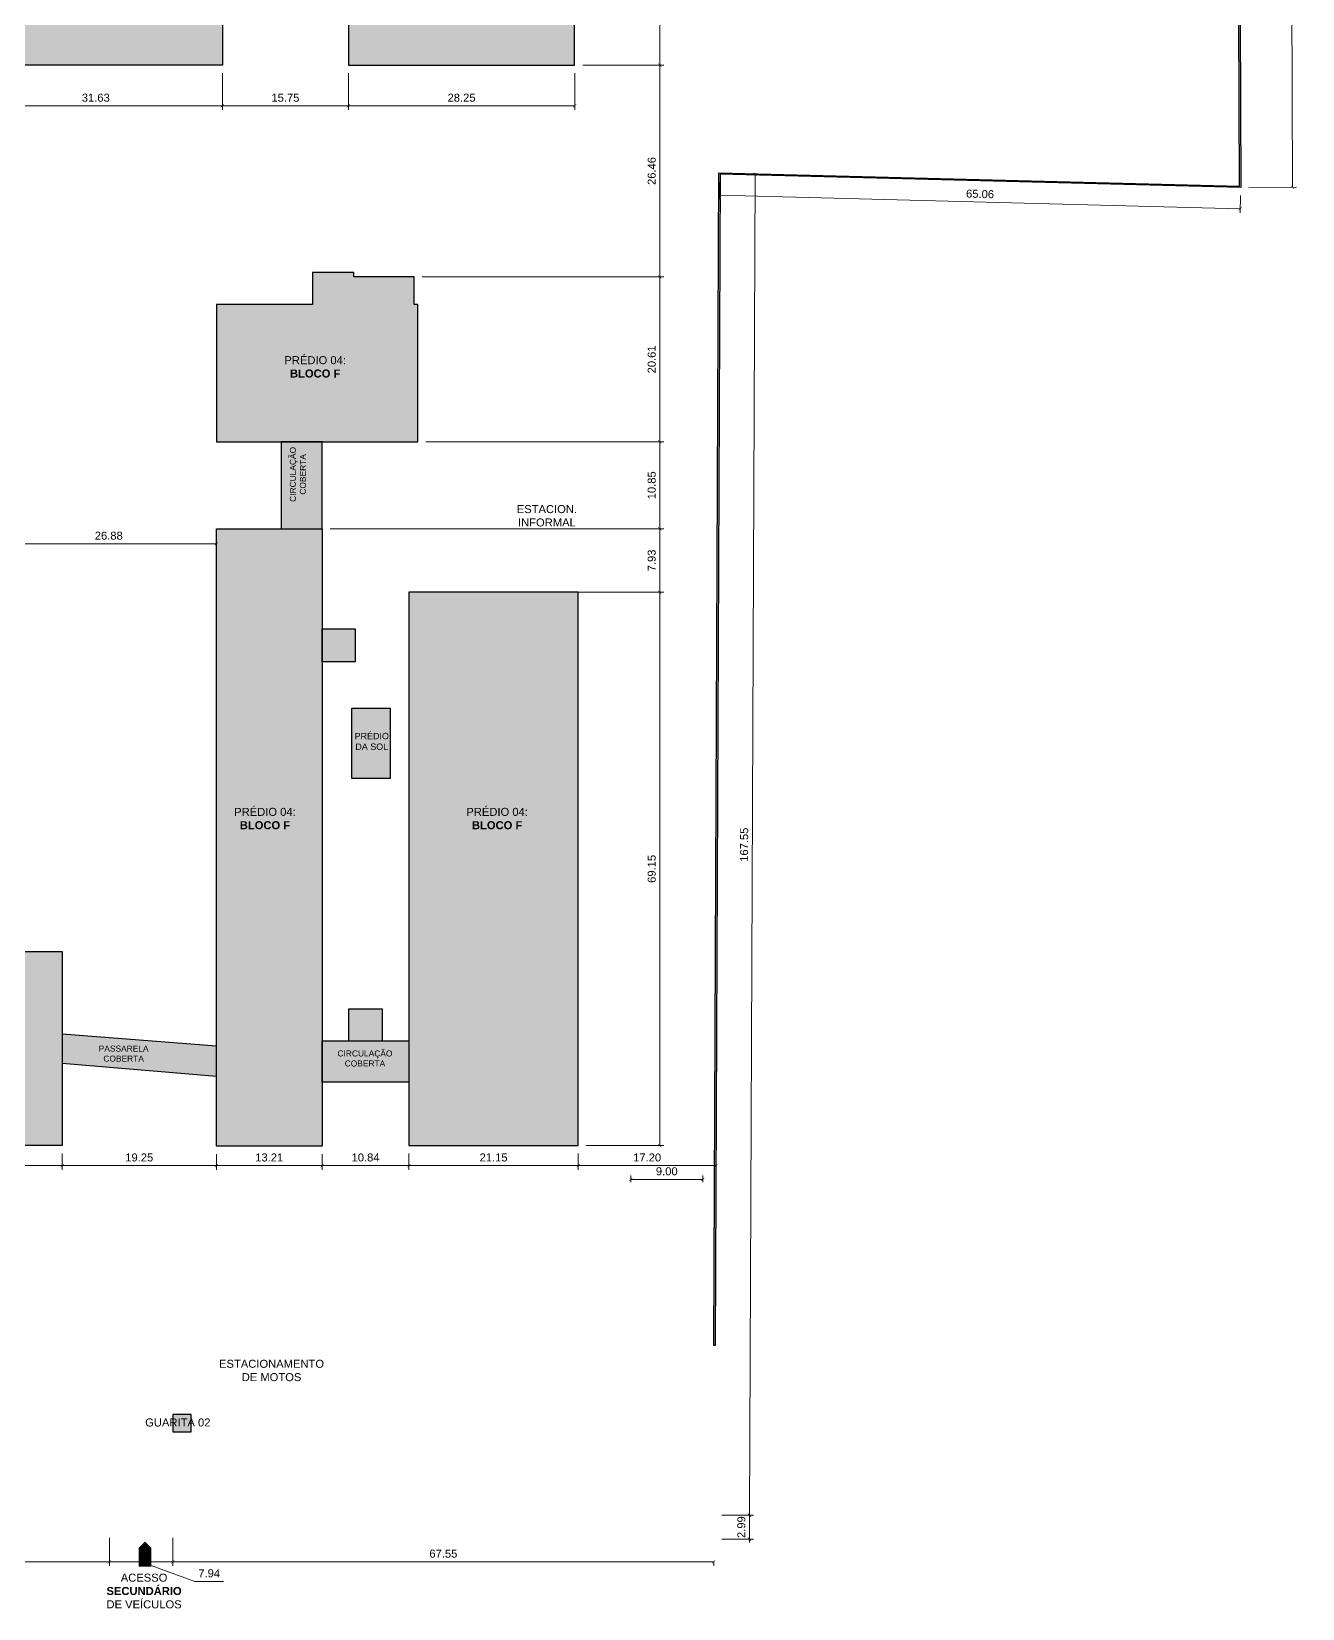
# Model space of a CAD drawing. Header units: millimetres. Extents: x 2511455 to 2519478, y 9208626 to 9211874.
# Drawn here: x 2511646 to 2511804.7, y 9208630.7 to 9208827.7 of the extents above; entities that cross this region are included whole.
import ezdxf

# ---------------------------------------------------------------- set-up
doc = ezdxf.new("R2010")
doc.units = ezdxf.units.MM
doc.header["$PDMODE"] = 3
doc.header["$PDSIZE"] = 0.2
doc.layers.add('2prancha', color=4, linetype='Continuous', lineweight=18)
for name, color, linetype in [('COTA 1 100', 2, 'Continuous'), ('HACHURA', 93, 'Continuous'), ('PENA 01', 1, 'Continuous'), ('PENA 02', 2, 'Continuous'), ('PENA 03', 3, 'Continuous'), ('PENA 06', 6, 'Continuous'), ('TO-LIMITE TOP', 5, 'Continuous')]:
    doc.layers.add(name, color=color, linetype=linetype)
doc.styles.add('Luana', font='arial.ttf')
doc.dimstyles.new('arial 500', dxfattribs={"dimscale": 5, "dimtxt": 0.2, "dimasz": 0.08, "dimexe": 0.1, "dimexo": 0.2, "dimgap": 0.1, "dimtad": 1, "dimzin": 4, "dimdsep": 46, "dimtxsty": 'Luana', "dimblk": 'ARCHTICK', "dimcen": 0, "dimclrd": 7, "dimclre": 7, "dimclrt": 256, "dimadec": 0, "dimazin": 0, "dimtfac": 1, "dimtix": 1, "dimtmove": 0, "dimatfit": 3, "dimldrblk": 'CLOSEDBLANK', "dimfxl": 0, "dimlwd": 5, "dimlwe": 5, "dimarcsym": 0})

# ---------------------------------------------------------------- blocks, each defined once
blk = doc.blocks.new('Arrow3')
blk.add_lwpolyline([(-31.4226, 0, 15.87, 15.87, 0), (-15.5526, 0, 31.74, 0, 0), (0.3174, 0, 0, 0, 0)], format="xyseb")
blk = doc.blocks.new('_ArchTick')
at = {"color": 0, "linetype": 'ByBlock', "const_width": 0.15}
blk.add_lwpolyline([(-0.5, -0.5), (0.5, 0.5)], dxfattribs=at)
blk = doc.blocks.new('*D268')
at = {"layer": 'COTA 1 100', "color": 7, "lineweight": 5}
for p, q in [((2511714.25, 9208687.53), (2511714.25, 9208685.53)), ((2511731.44, 9208687.53), (2511731.44, 9208685.53)), ((2511714.25, 9208686.03), (2511731.44, 9208686.03))]:
    blk.add_line(p, q, dxfattribs=at)
at = {"layer": 'Defpoints', "color": 0}
for p in [(2511714.25, 9208688.53), (2511731.44, 9208688.53), (2511731.44, 9208686.03)]:
    blk.add_point(p, dxfattribs=at)
at = {"layer": 'COTA 1 100', "color": 7, "lineweight": 5, "xscale": 0.4, "yscale": 0.4, "zscale": 0.4, "rotation": 180}
blk.add_blockref('_ArchTick', (2511714.25, 9208686.03), dxfattribs=at)
at = {"layer": 'COTA 1 100', "color": 7, "lineweight": 5, "xscale": 0.4, "yscale": 0.4, "zscale": 0.4}
blk.add_blockref('_ArchTick', (2511731.44, 9208686.03), dxfattribs=at)
at = {"layer": 'COTA 1 100', "insert": (2511722.85, 9208687.05), "char_height": 1, "attachment_point": 5, "style": 'Luana'}
blk.add_mtext('17.20', dxfattribs=at)
blk = doc.blocks.new('_ClosedBlank')
at = {"layer": '2prancha', "color": 0, "lineweight": -2}
for p, q in [((-1, 0.17), (0, 0)), ((-1, 0.17), (-1, -0.17)), ((0, 0), (-1, -0.17))]:
    blk.add_line(p, q, dxfattribs=at)
blk = doc.blocks.new('*D269')
at = {"layer": 'COTA 1 100', "color": 7, "lineweight": 5}
for p, q in [((2511720.8, 9208683.97), (2511720.8, 9208684.81)), ((2511729.8, 9208683.97), (2511729.8, 9208684.81)), ((2511729.8, 9208684.31), (2511720.8, 9208684.31))]:
    blk.add_line(p, q, dxfattribs=at)
at = {"layer": 'Defpoints', "color": 0}
for p in [(2511720.8, 9208684.31), (2511720.8, 9208682.97), (2511729.8, 9208682.97)]:
    blk.add_point(p, dxfattribs=at)
at = {"layer": 'COTA 1 100', "color": 7, "lineweight": 5, "xscale": 0.4, "yscale": 0.4, "zscale": 0.4, "rotation": 180}
blk.add_blockref('_ArchTick', (2511720.8, 9208684.31), dxfattribs=at)
at = {"layer": 'COTA 1 100', "color": 7, "lineweight": 5, "xscale": 0.4, "yscale": 0.4, "zscale": 0.4}
blk.add_blockref('_ArchTick', (2511729.8, 9208684.31), dxfattribs=at)
at = {"layer": 'COTA 1 100', "insert": (2511725.3, 9208685.32), "char_height": 1, "attachment_point": 5, "style": 'Luana'}
blk.add_mtext('9.00', dxfattribs=at)
blk = doc.blocks.new('*D270')
at = {"layer": 'COTA 1 100', "color": 7, "lineweight": 5}
for p, q in [((2511693.1, 9208687.53), (2511693.1, 9208685.53)), ((2511714.25, 9208687.53), (2511714.25, 9208685.53)), ((2511714.25, 9208686.03), (2511693.1, 9208686.03))]:
    blk.add_line(p, q, dxfattribs=at)
at = {"layer": 'Defpoints', "color": 0}
for p in [(2511693.1, 9208688.53), (2511714.25, 9208688.53), (2511693.1, 9208686.03)]:
    blk.add_point(p, dxfattribs=at)
at = {"layer": 'COTA 1 100', "color": 7, "lineweight": 5, "xscale": 0.4, "yscale": 0.4, "zscale": 0.4, "rotation": 180}
blk.add_blockref('_ArchTick', (2511693.1, 9208686.03), dxfattribs=at)
at = {"layer": 'COTA 1 100', "color": 7, "lineweight": 5, "xscale": 0.4, "yscale": 0.4, "zscale": 0.4}
blk.add_blockref('_ArchTick', (2511714.25, 9208686.03), dxfattribs=at)
at = {"layer": 'COTA 1 100', "insert": (2511703.67, 9208687.05), "char_height": 1, "attachment_point": 5, "style": 'Luana'}
blk.add_mtext('21.15', dxfattribs=at)
blk = doc.blocks.new('*D271')
at = {"layer": 'COTA 1 100', "color": 7, "lineweight": 5}
for p, q in [((2511682.25, 9208687.46), (2511682.25, 9208685.53)), ((2511693.1, 9208687.53), (2511693.1, 9208685.53)), ((2511693.1, 9208686.03), (2511682.25, 9208686.03))]:
    blk.add_line(p, q, dxfattribs=at)
at = {"layer": 'Defpoints', "color": 0}
for p in [(2511682.25, 9208688.46), (2511693.1, 9208688.53), (2511682.25, 9208686.03)]:
    blk.add_point(p, dxfattribs=at)
at = {"layer": 'COTA 1 100', "color": 7, "lineweight": 5, "xscale": 0.4, "yscale": 0.4, "zscale": 0.4, "rotation": 180}
blk.add_blockref('_ArchTick', (2511682.25, 9208686.03), dxfattribs=at)
at = {"layer": 'COTA 1 100', "color": 7, "lineweight": 5, "xscale": 0.4, "yscale": 0.4, "zscale": 0.4}
blk.add_blockref('_ArchTick', (2511693.1, 9208686.03), dxfattribs=at)
at = {"layer": 'COTA 1 100', "insert": (2511687.68, 9208687.05), "char_height": 1, "attachment_point": 5, "style": 'Luana'}
blk.add_mtext('10.84', dxfattribs=at)
blk = doc.blocks.new('*D272')
at = {"layer": 'COTA 1 100', "color": 7, "lineweight": 5}
for p, q in [((2511669.05, 9208687.46), (2511669.05, 9208685.53)), ((2511682.25, 9208687.46), (2511682.25, 9208685.53)), ((2511682.25, 9208686.03), (2511669.05, 9208686.03))]:
    blk.add_line(p, q, dxfattribs=at)
at = {"layer": 'Defpoints', "color": 0}
for p in [(2511669.05, 9208688.46), (2511682.25, 9208688.46), (2511669.05, 9208686.03)]:
    blk.add_point(p, dxfattribs=at)
at = {"layer": 'COTA 1 100', "color": 7, "lineweight": 5, "xscale": 0.4, "yscale": 0.4, "zscale": 0.4, "rotation": 180}
blk.add_blockref('_ArchTick', (2511669.05, 9208686.03), dxfattribs=at)
at = {"layer": 'COTA 1 100', "color": 7, "lineweight": 5, "xscale": 0.4, "yscale": 0.4, "zscale": 0.4}
blk.add_blockref('_ArchTick', (2511682.25, 9208686.03), dxfattribs=at)
at = {"layer": 'COTA 1 100', "insert": (2511675.65, 9208687.05), "char_height": 1, "attachment_point": 5, "style": 'Luana'}
blk.add_mtext('13.21', dxfattribs=at)
blk = doc.blocks.new('*D273')
at = {"layer": 'COTA 1 100', "color": 7, "lineweight": 5}
for p, q in [((2511649.8, 9208687.53), (2511649.8, 9208685.53)), ((2511669.05, 9208687.46), (2511669.05, 9208685.53)), ((2511669.05, 9208686.03), (2511649.8, 9208686.03))]:
    blk.add_line(p, q, dxfattribs=at)
at = {"layer": 'Defpoints', "color": 0}
for p in [(2511649.8, 9208688.53), (2511669.05, 9208688.46), (2511649.8, 9208686.03)]:
    blk.add_point(p, dxfattribs=at)
at = {"layer": 'COTA 1 100', "color": 7, "lineweight": 5, "xscale": 0.4, "yscale": 0.4, "zscale": 0.4, "rotation": 180}
blk.add_blockref('_ArchTick', (2511649.8, 9208686.03), dxfattribs=at)
at = {"layer": 'COTA 1 100', "color": 7, "lineweight": 5, "xscale": 0.4, "yscale": 0.4, "zscale": 0.4}
blk.add_blockref('_ArchTick', (2511669.05, 9208686.03), dxfattribs=at)
at = {"layer": 'COTA 1 100', "insert": (2511659.42, 9208687.05), "char_height": 1, "attachment_point": 5, "style": 'Luana'}
blk.add_mtext('19.25', dxfattribs=at)
blk = doc.blocks.new('*D274')
at = {"layer": 'COTA 1 100', "color": 7, "lineweight": 5}
for p, q in [((2511517.57, 9208687.53), (2511517.57, 9208685.53)), ((2511649.8, 9208687.53), (2511649.8, 9208685.53)), ((2511649.8, 9208686.03), (2511517.57, 9208686.03))]:
    blk.add_line(p, q, dxfattribs=at)
at = {"layer": 'Defpoints', "color": 0}
for p in [(2511517.57, 9208688.53), (2511649.8, 9208688.53), (2511517.57, 9208686.03)]:
    blk.add_point(p, dxfattribs=at)
at = {"layer": 'COTA 1 100', "color": 7, "lineweight": 5, "xscale": 0.4, "yscale": 0.4, "zscale": 0.4, "rotation": 180}
blk.add_blockref('_ArchTick', (2511517.57, 9208686.03), dxfattribs=at)
at = {"layer": 'COTA 1 100', "color": 7, "lineweight": 5, "xscale": 0.4, "yscale": 0.4, "zscale": 0.4}
blk.add_blockref('_ArchTick', (2511649.8, 9208686.03), dxfattribs=at)
at = {"layer": 'COTA 1 100', "insert": (2511583.68, 9208687.05), "char_height": 1, "attachment_point": 5, "style": 'Luana'}
blk.add_mtext('132.23', dxfattribs=at)
blk = doc.blocks.new('*D286')
at = {"layer": 'COTA 1 100', "color": 7, "lineweight": 5}
for p, q in [((2511685.55, 9208822.53), (2511685.55, 9208817.94)), ((2511713.8, 9208822.53), (2511713.8, 9208817.94)), ((2511713.8, 9208818.44), (2511685.55, 9208818.44))]:
    blk.add_line(p, q, dxfattribs=at)
at = {"layer": 'Defpoints', "color": 0}
for p in [(2511685.55, 9208823.53), (2511713.8, 9208823.53), (2511685.55, 9208818.44)]:
    blk.add_point(p, dxfattribs=at)
at = {"layer": 'COTA 1 100', "color": 7, "lineweight": 5, "xscale": 0.4, "yscale": 0.4, "zscale": 0.4, "rotation": 180}
blk.add_blockref('_ArchTick', (2511685.55, 9208818.44), dxfattribs=at)
at = {"layer": 'COTA 1 100', "color": 7, "lineweight": 5, "xscale": 0.4, "yscale": 0.4, "zscale": 0.4}
blk.add_blockref('_ArchTick', (2511713.8, 9208818.44), dxfattribs=at)
at = {"layer": 'COTA 1 100', "insert": (2511699.67, 9208819.45), "char_height": 1, "attachment_point": 5, "style": 'Luana'}
blk.add_mtext('28.25', dxfattribs=at)
blk = doc.blocks.new('*D287')
at = {"layer": 'COTA 1 100', "color": 7, "lineweight": 5}
for p, q in [((2511669.8, 9208822.53), (2511669.8, 9208817.94)), ((2511685.55, 9208822.53), (2511685.55, 9208817.94)), ((2511685.55, 9208818.44), (2511669.8, 9208818.44))]:
    blk.add_line(p, q, dxfattribs=at)
at = {"layer": 'Defpoints', "color": 0}
for p in [(2511669.8, 9208823.53), (2511685.55, 9208823.53), (2511669.8, 9208818.44)]:
    blk.add_point(p, dxfattribs=at)
at = {"layer": 'COTA 1 100', "color": 7, "lineweight": 5, "xscale": 0.4, "yscale": 0.4, "zscale": 0.4, "rotation": 180}
blk.add_blockref('_ArchTick', (2511669.8, 9208818.44), dxfattribs=at)
at = {"layer": 'COTA 1 100', "color": 7, "lineweight": 5, "xscale": 0.4, "yscale": 0.4, "zscale": 0.4}
blk.add_blockref('_ArchTick', (2511685.55, 9208818.44), dxfattribs=at)
at = {"layer": 'COTA 1 100', "insert": (2511677.67, 9208819.45), "char_height": 1, "attachment_point": 5, "style": 'Luana'}
blk.add_mtext('15.75', dxfattribs=at)
blk = doc.blocks.new('*D288')
at = {"layer": 'COTA 1 100', "color": 7, "lineweight": 5}
for p, q in [((2511638.17, 9208822.53), (2511638.17, 9208817.94)), ((2511669.8, 9208822.53), (2511669.8, 9208817.94)), ((2511669.8, 9208818.44), (2511638.17, 9208818.44))]:
    blk.add_line(p, q, dxfattribs=at)
at = {"layer": 'Defpoints', "color": 0}
for p in [(2511638.17, 9208823.53), (2511669.8, 9208823.53), (2511638.17, 9208818.44)]:
    blk.add_point(p, dxfattribs=at)
at = {"layer": 'COTA 1 100', "color": 7, "lineweight": 5, "xscale": 0.4, "yscale": 0.4, "zscale": 0.4, "rotation": 180}
blk.add_blockref('_ArchTick', (2511638.17, 9208818.44), dxfattribs=at)
at = {"layer": 'COTA 1 100', "color": 7, "lineweight": 5, "xscale": 0.4, "yscale": 0.4, "zscale": 0.4}
blk.add_blockref('_ArchTick', (2511669.8, 9208818.44), dxfattribs=at)
at = {"layer": 'COTA 1 100', "insert": (2511653.99, 9208819.45), "char_height": 1, "attachment_point": 5, "style": 'Luana'}
blk.add_mtext('31.63', dxfattribs=at)
blk = doc.blocks.new('*D293')
at = {"layer": 'COTA 1 100', "color": 7, "lineweight": 5}
for p, q in [((2511714.8, 9208847.78), (2511724.93, 9208847.78)), ((2511724.43, 9208847.78), (2511724.43, 9208823.53)), ((2511714.8, 9208823.53), (2511724.93, 9208823.53))]:
    blk.add_line(p, q, dxfattribs=at)
at = {"layer": 'Defpoints', "color": 0}
for p in [(2511713.8, 9208847.78), (2511713.8, 9208823.53), (2511724.43, 9208823.53)]:
    blk.add_point(p, dxfattribs=at)
at = {"layer": 'COTA 1 100', "color": 7, "lineweight": 5, "xscale": 0.4, "yscale": 0.4, "zscale": 0.4}
for p, rotation in [((2511724.43, 9208847.78), 90), ((2511724.43, 9208823.53), 270)]:
    blk.add_blockref('_ArchTick', p, dxfattribs=dict(at, rotation=rotation))
at = {"layer": 'COTA 1 100', "insert": (2511723.42, 9208835.65), "char_height": 1, "attachment_point": 5, "rotation": 90, "style": 'Luana'}
blk.add_mtext('24.25', dxfattribs=at)
blk = doc.blocks.new('*D294')
at = {"layer": 'COTA 1 100', "color": 7, "lineweight": 5}
for p, q in [((2511714.8, 9208823.53), (2511724.93, 9208823.53)), ((2511724.43, 9208823.53), (2511724.43, 9208797.07)), ((2511694.76, 9208797.07), (2511724.93, 9208797.07))]:
    blk.add_line(p, q, dxfattribs=at)
at = {"layer": 'Defpoints', "color": 0}
for p in [(2511713.8, 9208823.53), (2511693.76, 9208797.07), (2511724.43, 9208797.07)]:
    blk.add_point(p, dxfattribs=at)
at = {"layer": 'COTA 1 100', "color": 7, "lineweight": 5, "xscale": 0.4, "yscale": 0.4, "zscale": 0.4}
for p, rotation in [((2511724.43, 9208823.53), 90), ((2511724.43, 9208797.07), 270)]:
    blk.add_blockref('_ArchTick', p, dxfattribs=dict(at, rotation=rotation))
at = {"layer": 'COTA 1 100', "insert": (2511723.42, 9208810.3), "char_height": 1, "attachment_point": 5, "rotation": 90, "style": 'Luana'}
blk.add_mtext('26.46', dxfattribs=at)
blk = doc.blocks.new('*D295')
at = {"layer": 'COTA 1 100', "color": 7, "lineweight": 5}
for p, q in [((2511694.76, 9208797.07), (2511724.93, 9208797.07)), ((2511724.43, 9208797.07), (2511724.43, 9208776.46)), ((2511695.21, 9208776.46), (2511724.93, 9208776.46))]:
    blk.add_line(p, q, dxfattribs=at)
at = {"layer": 'Defpoints', "color": 0}
for p in [(2511693.76, 9208797.07), (2511694.21, 9208776.46), (2511724.43, 9208776.46)]:
    blk.add_point(p, dxfattribs=at)
at = {"layer": 'COTA 1 100', "color": 7, "lineweight": 5, "xscale": 0.4, "yscale": 0.4, "zscale": 0.4}
for p, rotation in [((2511724.43, 9208797.07), 90), ((2511724.43, 9208776.46), 270)]:
    blk.add_blockref('_ArchTick', p, dxfattribs=dict(at, rotation=rotation))
at = {"layer": 'COTA 1 100', "insert": (2511723.42, 9208786.76), "char_height": 1, "attachment_point": 5, "rotation": 90, "style": 'Luana'}
blk.add_mtext('20.61', dxfattribs=at)
blk = doc.blocks.new('*D296')
at = {"layer": 'COTA 1 100', "color": 7, "lineweight": 5}
for p, q in [((2511695.21, 9208776.46), (2511724.93, 9208776.46)), ((2511724.43, 9208776.46), (2511724.43, 9208765.61)), ((2511683.25, 9208765.61), (2511724.93, 9208765.61))]:
    blk.add_line(p, q, dxfattribs=at)
at = {"layer": 'Defpoints', "color": 0}
for p in [(2511694.21, 9208776.46), (2511682.25, 9208765.61), (2511724.43, 9208765.61)]:
    blk.add_point(p, dxfattribs=at)
at = {"layer": 'COTA 1 100', "color": 7, "lineweight": 5, "xscale": 0.4, "yscale": 0.4, "zscale": 0.4}
for p, rotation in [((2511724.43, 9208776.46), 90), ((2511724.43, 9208765.61), 270)]:
    blk.add_blockref('_ArchTick', p, dxfattribs=dict(at, rotation=rotation))
at = {"layer": 'COTA 1 100', "insert": (2511723.42, 9208771.03), "char_height": 1, "attachment_point": 5, "rotation": 90, "style": 'Luana'}
blk.add_mtext('10.85', dxfattribs=at)
blk = doc.blocks.new('*D297')
at = {"layer": 'COTA 1 100', "color": 7, "lineweight": 5}
for p, q in [((2511683.25, 9208765.61), (2511724.93, 9208765.61)), ((2511724.43, 9208765.61), (2511724.43, 9208757.68)), ((2511694.1, 9208757.68), (2511724.93, 9208757.68))]:
    blk.add_line(p, q, dxfattribs=at)
at = {"layer": 'Defpoints', "color": 0}
for p in [(2511682.25, 9208765.61), (2511693.1, 9208757.68), (2511724.43, 9208757.68)]:
    blk.add_point(p, dxfattribs=at)
at = {"layer": 'COTA 1 100', "color": 7, "lineweight": 5, "xscale": 0.4, "yscale": 0.4, "zscale": 0.4}
for p, rotation in [((2511724.43, 9208765.61), 90), ((2511724.43, 9208757.68), 270)]:
    blk.add_blockref('_ArchTick', p, dxfattribs=dict(at, rotation=rotation))
at = {"layer": 'COTA 1 100', "insert": (2511723.42, 9208761.64), "char_height": 1, "attachment_point": 5, "rotation": 90, "style": 'Luana'}
blk.add_mtext('7.93', dxfattribs=at)
blk = doc.blocks.new('*D298')
at = {"layer": 'COTA 1 100', "color": 7, "lineweight": 5}
for p, q in [((2511694.1, 9208757.68), (2511724.93, 9208757.68)), ((2511724.43, 9208757.68), (2511724.43, 9208688.53)), ((2511715.25, 9208688.53), (2511724.93, 9208688.53))]:
    blk.add_line(p, q, dxfattribs=at)
at = {"layer": 'Defpoints', "color": 0}
for p in [(2511693.1, 9208757.68), (2511714.25, 9208688.53), (2511724.43, 9208688.53)]:
    blk.add_point(p, dxfattribs=at)
at = {"layer": 'COTA 1 100', "color": 7, "lineweight": 5, "xscale": 0.4, "yscale": 0.4, "zscale": 0.4}
for p, rotation in [((2511724.43, 9208757.68), 90), ((2511724.43, 9208688.53), 270)]:
    blk.add_blockref('_ArchTick', p, dxfattribs=dict(at, rotation=rotation))
at = {"layer": 'COTA 1 100', "insert": (2511723.42, 9208723.11), "char_height": 1, "attachment_point": 5, "rotation": 90, "style": 'Luana'}
blk.add_mtext('69.15', dxfattribs=at)
blk = doc.blocks.new('*D332')
at = {"layer": 'COTA 1 100', "color": 7, "lineweight": 5}
for p, q in [((2511731.93, 9208808.92), (2511731.88, 9208806.76)), ((2511796.93, 9208805.58), (2511731.89, 9208807.26)), ((2511796.97, 9208807.24), (2511796.91, 9208805.08))]:
    blk.add_line(p, q, dxfattribs=at)
at = {"layer": 'Defpoints', "color": 0}
for p in [(2511731.96, 9208809.91), (2511731.89, 9208807.26), (2511797, 9208808.24)]:
    blk.add_point(p, dxfattribs=at)
at = {"layer": 'COTA 1 100', "color": 7, "lineweight": 5, "xscale": 0.4, "yscale": 0.4, "zscale": 0.4}
for p, rotation in [((2511731.89, 9208807.26), 178.5225688612364), ((2511796.93, 9208805.58), 358.5225688612364)]:
    blk.add_blockref('_ArchTick', p, dxfattribs=dict(at, rotation=rotation))
at = {"layer": 'COTA 1 100', "insert": (2511764.43, 9208807.43), "char_height": 1, "attachment_point": 5, "rotation": 358.5226, "style": 'Luana'}
blk.add_mtext('65.06', dxfattribs=at)
blk = doc.blocks.new('*D333')
at = {"layer": 'COTA 1 100', "color": 7, "lineweight": 5}
for p, q in [((2511797.11, 9209028.09), (2511803.08, 9209028.11)), ((2511803.46, 9208808.26), (2511802.58, 9209028.11)), ((2511798, 9208808.24), (2511803.96, 9208808.27))]:
    blk.add_line(p, q, dxfattribs=at)
at = {"layer": 'Defpoints', "color": 0}
for p in [(2511796.11, 9209028.09), (2511802.58, 9209028.11), (2511797, 9208808.24)]:
    blk.add_point(p, dxfattribs=at)
at = {"layer": 'COTA 1 100', "color": 7, "lineweight": 5, "xscale": 0.4, "yscale": 0.4, "zscale": 0.4}
for p, rotation in [((2511802.58, 9209028.11), 90.23006178542639), ((2511803.46, 9208808.26), 270.2300617854264)]:
    blk.add_blockref('_ArchTick', p, dxfattribs=dict(at, rotation=rotation))
at = {"layer": 'COTA 1 100', "insert": (2511804.03, 9208918.18), "char_height": 1, "attachment_point": 5, "rotation": 270.2301, "style": 'Luana'}
blk.add_mtext('219.85', dxfattribs=at)
blk = doc.blocks.new('*D334')
at = {"layer": 'COTA 1 100', "color": 7, "lineweight": 5}
for p, q in [((2511732.96, 9208809.91), (2511736.83, 9208809.89)), ((2511735.63, 9208642.35), (2511736.33, 9208809.9)), ((2511732.26, 9208642.36), (2511736.13, 9208642.35))]:
    blk.add_line(p, q, dxfattribs=at)
at = {"layer": 'Defpoints', "color": 0}
for p in [(2511731.96, 9208809.91), (2511736.33, 9208809.9), (2511731.26, 9208642.37)]:
    blk.add_point(p, dxfattribs=at)
at = {"layer": 'COTA 1 100', "color": 7, "lineweight": 5, "xscale": 0.4, "yscale": 0.4, "zscale": 0.4}
for p, rotation in [((2511736.33, 9208809.9), 89.76001750191828), ((2511735.63, 9208642.35), 269.7600175019182)]:
    blk.add_blockref('_ArchTick', p, dxfattribs=dict(at, rotation=rotation))
at = {"layer": 'COTA 1 100', "insert": (2511734.97, 9208726.13), "char_height": 1, "attachment_point": 5, "rotation": 89.76, "style": 'Luana'}
blk.add_mtext('167.55', dxfattribs=at)
blk = doc.blocks.new('*D335')
at = {"layer": 'COTA 1 100', "color": 7, "lineweight": 5}
for p, q in [((2511732.17, 9208642.37), (2511736.13, 9208642.37)), ((2511735.63, 9208642.37), (2511735.63, 9208642.77)), ((2511735.63, 9208642.37), (2511735.63, 9208639.37)), ((2511732.17, 9208639.37), (2511736.13, 9208639.37)), ((2511735.63, 9208639.37), (2511735.63, 9208638.97))]:
    blk.add_line(p, q, dxfattribs=at)
at = {"layer": 'Defpoints', "color": 0}
for p in [(2511731.17, 9208642.37), (2511731.17, 9208639.37), (2511735.63, 9208639.37)]:
    blk.add_point(p, dxfattribs=at)
at = {"layer": 'COTA 1 100', "color": 7, "lineweight": 5, "xscale": 0.4, "yscale": 0.4, "zscale": 0.4}
for p, rotation in [((2511735.63, 9208642.37), 270), ((2511735.63, 9208639.37), 90)]:
    blk.add_blockref('_ArchTick', p, dxfattribs=dict(at, rotation=rotation))
at = {"layer": 'COTA 1 100', "insert": (2511734.62, 9208640.87), "char_height": 1, "attachment_point": 5, "rotation": 90, "style": 'Luana'}
blk.add_mtext('2.99', dxfattribs=at)
blk = doc.blocks.new('*D336')
at = {"layer": 'COTA 1 100', "color": 7, "lineweight": 5}
for p, q in [((2511663.62, 9208639.54), (2511663.62, 9208636.04)), ((2511731.17, 9208636.54), (2511663.62, 9208636.54)), ((2511731.17, 9208636.53), (2511731.17, 9208636.04))]:
    blk.add_line(p, q, dxfattribs=at)
at = {"layer": 'Defpoints', "color": 0}
for p in [(2511663.62, 9208640.54), (2511731.17, 9208637.53), (2511663.62, 9208636.54)]:
    blk.add_point(p, dxfattribs=at)
at = {"layer": 'COTA 1 100', "color": 7, "lineweight": 5, "xscale": 0.4, "yscale": 0.4, "zscale": 0.4, "rotation": 180}
blk.add_blockref('_ArchTick', (2511663.62, 9208636.54), dxfattribs=at)
at = {"layer": 'COTA 1 100', "color": 7, "lineweight": 5, "xscale": 0.4, "yscale": 0.4, "zscale": 0.4}
blk.add_blockref('_ArchTick', (2511731.17, 9208636.54), dxfattribs=at)
at = {"layer": 'COTA 1 100', "insert": (2511697.4, 9208637.55), "char_height": 1, "attachment_point": 5, "style": 'Luana'}
blk.add_mtext('67.55', dxfattribs=at)
blk = doc.blocks.new('*D337')
at = {"layer": 'COTA 1 100', "color": 7, "lineweight": 5}
for p, q in [((2511655.69, 9208639.54), (2511655.69, 9208636.04)), ((2511663.62, 9208639.54), (2511663.62, 9208636.04)), ((2511663.62, 9208636.54), (2511655.69, 9208636.54)), ((2511659.66, 9208636.54), (2511666.35, 9208634.08)), ((2511666.35, 9208634.08), (2511669.94, 9208634.08))]:
    blk.add_line(p, q, dxfattribs=at)
at = {"layer": 'Defpoints', "color": 0}
for p in [(2511655.69, 9208640.54), (2511663.62, 9208640.54), (2511655.69, 9208636.54)]:
    blk.add_point(p, dxfattribs=at)
at = {"layer": 'COTA 1 100', "color": 7, "lineweight": 5, "xscale": 0.4, "yscale": 0.4, "zscale": 0.4, "rotation": 180}
blk.add_blockref('_ArchTick', (2511655.69, 9208636.54), dxfattribs=at)
at = {"layer": 'COTA 1 100', "color": 7, "lineweight": 5, "xscale": 0.4, "yscale": 0.4, "zscale": 0.4}
blk.add_blockref('_ArchTick', (2511663.62, 9208636.54), dxfattribs=at)
at = {"layer": 'COTA 1 100', "insert": (2511668.15, 9208635.09), "char_height": 1, "attachment_point": 5, "style": 'Luana'}
blk.add_mtext('7.94', dxfattribs=at)
blk = doc.blocks.new('*D338')
at = {"layer": 'COTA 1 100', "color": 7, "lineweight": 5}
for p, q in [((2511541.61, 9208641.43), (2511541.61, 9208636.04)), ((2511655.69, 9208639.54), (2511655.69, 9208636.04)), ((2511655.69, 9208636.54), (2511541.61, 9208636.54))]:
    blk.add_line(p, q, dxfattribs=at)
at = {"layer": 'Defpoints', "color": 0}
for p in [(2511541.61, 9208642.43), (2511655.69, 9208640.54), (2511541.61, 9208636.54)]:
    blk.add_point(p, dxfattribs=at)
at = {"layer": 'COTA 1 100', "color": 7, "lineweight": 5, "xscale": 0.4, "yscale": 0.4, "zscale": 0.4, "rotation": 180}
blk.add_blockref('_ArchTick', (2511541.61, 9208636.54), dxfattribs=at)
at = {"layer": 'COTA 1 100', "color": 7, "lineweight": 5, "xscale": 0.4, "yscale": 0.4, "zscale": 0.4}
blk.add_blockref('_ArchTick', (2511655.69, 9208636.54), dxfattribs=at)
at = {"layer": 'COTA 1 100', "insert": (2511598.65, 9208637.55), "char_height": 1, "attachment_point": 5, "style": 'Luana'}
blk.add_mtext('114.08', dxfattribs=at)
blk = doc.blocks.new('*D345')
at = {"layer": 'COTA 1 100', "color": 7, "lineweight": 5}
for p, q in [((2511669.05, 9208763.72), (2511642.17, 9208763.72)), ((2511669.05, 9208764.16), (2511669.05, 9208763.22)), ((2511642.17, 9208763.16), (2511642.17, 9208763.22))]:
    blk.add_line(p, q, dxfattribs=at)
at = {"layer": 'Defpoints', "color": 0}
for p in [(2511642.17, 9208764.16), (2511642.17, 9208763.72), (2511669.05, 9208765.16)]:
    blk.add_point(p, dxfattribs=at)
at = {"layer": 'COTA 1 100', "color": 7, "lineweight": 5, "xscale": 0.4, "yscale": 0.4, "zscale": 0.4, "rotation": 180}
blk.add_blockref('_ArchTick', (2511642.17, 9208763.72), dxfattribs=at)
at = {"layer": 'COTA 1 100', "color": 7, "lineweight": 5, "xscale": 0.4, "yscale": 0.4, "zscale": 0.4}
blk.add_blockref('_ArchTick', (2511669.05, 9208763.72), dxfattribs=at)
at = {"layer": 'COTA 1 100', "insert": (2511655.61, 9208764.73), "char_height": 1, "attachment_point": 5, "style": 'Luana'}
blk.add_mtext('26.88', dxfattribs=at)
blk = doc.blocks.new('A$C7A571F07')
at = {"layer": 'HACHURA', "true_color": 0xffffff}
h = blk.add_hatch(color=7, dxfattribs=at)
h.dxf.hatch_style = 1
h.paths.add_polyline_path([(-19.25, -2.1), (-19.25, 1.53), (0.01, 0), (0.01, -3.74)])
at = {"layer": 'PENA 03'}
blk.add_lwpolyline([(0, 0), (-19.25, 1.53), (-19.25, -2.1), (0.01, -3.74), (0.01, 0.01)], dxfattribs=at)
at = {"layer": 'PENA 01', "ltscale": 0.05, "insert": (-11.58, -0.92), "char_height": 0.75, "width": 7.2525, "attachment_point": 5, "style": 'Luana'}
blk.add_mtext('PASSARELA\\PCOBERTA', dxfattribs=at)

msp = doc.modelspace()

# ---------------------------------------------------------------- hatches: boundary and pattern name
at = {"layer": 'HACHURA', "true_color": 0xffffff}
h = msp.add_hatch(color=7, dxfattribs=at)
h.dxf.hatch_style = 1
h.paths.add_polyline_path([(2511690.738, 9208743.203), (2511685.969, 9208743.203), (2511685.969, 9208734.403), (2511690.738, 9208734.403)])
h.paths.add_polyline_path([(2511689.751, 9208705.607), (2511685.601, 9208705.607), (2511685.601, 9208701.607), (2511689.751, 9208701.607)])
h.paths.add_polyline_path([(2511682.253, 9208765.607), (2511669.058, 9208765.607), (2511669.058, 9208688.457), (2511682.253, 9208688.457)])
h.paths.add_polyline_path([(2511694.208, 9208793.607), (2511693.758, 9208793.607), (2511693.758, 9208797.067), (2511686.208, 9208797.067), (2511686.208, 9208797.617), (2511681.051, 9208797.617), (2511681.051, 9208793.607), (2511669.058, 9208793.607), (2511669.058, 9208776.457), (2511694.208, 9208776.457)])
h.paths.add_polyline_path([(2511693.098, 9208701.607), (2511682.253, 9208701.607), (2511682.253, 9208696.457), (2511693.098, 9208696.457)])
h.paths.add_polyline_path([(2511714.248, 9208757.682), (2511693.098, 9208757.682), (2511693.098, 9208688.532), (2511714.248, 9208688.532)])
h.paths.add_polyline_path([(2511686.403, 9208753.107), (2511682.253, 9208753.107), (2511682.253, 9208748.957), (2511686.403, 9208748.957)])
h.paths.add_polyline_path([(2511682.253, 9208776.457), (2511677.133, 9208776.457), (2511677.133, 9208765.607), (2511682.253, 9208765.607)])
edge = h.paths.add_edge_path()
edge.add_line((2511535.673, 9208658.007), (2511535.423, 9208658.007))
edge.add_line((2511535.423, 9208658.007), (2511535.423, 9208656.863))
edge.add_line((2511535.423, 9208656.863), (2511535.423, 9208656.358))
edge.add_line((2511535.423, 9208656.358), (2511526.892, 9208656.357))
edge.add_line((2511526.892, 9208656.357), (2511526.894, 9208656.858))
edge.add_arc((2511526.541, 9208657.531), 0.76, 297.61317, 588.90194)
edge.add_line((2511526.042, 9208656.958), (2511526.041, 9208656.358))
edge.add_line((2511526.041, 9208656.358), (2511517.525, 9208656.358))
edge.add_line((2511517.525, 9208656.358), (2511517.525, 9208658.008))
edge.add_line((2511517.525, 9208658.008), (2511517.275, 9208658.008))
edge.add_line((2511517.275, 9208658.008), (2511517.275, 9208650.858))
edge.add_line((2511517.275, 9208650.858), (2511526.925, 9208650.858))
edge.add_line((2511526.925, 9208650.858), (2511535.673, 9208650.858))
edge.add_line((2511535.673, 9208650.858), (2511535.673, 9208658.007))
h.paths.add_polyline_path([(2511665.921, 9208654.932), (2511663.621, 9208654.932), (2511663.621, 9208652.782), (2511665.921, 9208652.782)])
h.paths.add_polyline_path([(2511600.52, 9209023.472), (2511580.52, 9209023.472), (2511580.52, 9208987.602), (2511600.52, 9208987.602)])
h.paths.add_polyline_path([(2511630.62, 9209023.472), (2511610.62, 9209023.472), (2511610.62, 9208987.572), (2511630.62, 9208987.572)])
h.paths.add_polyline_path([(2511600.27, 9208987.602), (2511580.77, 9208987.602), (2511580.77, 9208960.002), (2511600.27, 9208960.002)])
h.paths.add_polyline_path([(2511630.62, 9208985.572), (2511610.62, 9208985.572), (2511610.62, 9208953.922), (2511630.62, 9208953.922)])
h.paths.add_polyline_path([(2511600.89, 9208951.977), (2511591.645, 9208951.977), (2511591.645, 9208927.727), (2511600.89, 9208927.727)])
h.paths.add_polyline_path([(2511600.39, 9208924.227), (2511580.14, 9208924.227), (2511580.14, 9208914.977), (2511600.39, 9208914.977)])
h.paths.add_polyline_path([(2511637.265, 9208952.947), (2511605.375, 9208952.947), (2511605.375, 9208918.381), (2511606.27, 9208918.381), (2511606.27, 9208918.426), (2511636.37, 9208918.451), (2511637.265, 9208918.381)])
h.paths.add_polyline_path([(2511637.255, 9208918.381), (2511605.385, 9208918.381), (2511605.385, 9208872.121), (2511606.245, 9208872.121), (2511606.245, 9208871.876), (2511608.47, 9208871.876), (2511608.47, 9208866.101), (2511634.17, 9208866.101), (2511634.17, 9208871.879), (2511636.395, 9208871.879), (2511636.395, 9208872.121), (2511637.255, 9208872.121)])
edge = h.paths.add_edge_path()
edge.add_line((2511600.6, 9208902.177), (2511600.45, 9208902.177))
edge.add_line((2511600.45, 9208902.177), (2511594.01, 9208902.177))
edge.add_line((2511594.01, 9208902.177), (2511594.01, 9208903.418))
edge.add_arc((2511585.035, 9208890.195), 15.981, 55.83351, 124.18546)
edge.add_line((2511576.055, 9208903.415), (2511576.055, 9208902.137))
edge.add_line((2511576.055, 9208902.137), (2511571.255, 9208902.137))
edge.add_line((2511571.255, 9208902.137), (2511571.255, 9208897.307))
edge.add_line((2511571.255, 9208897.307), (2511574.67, 9208897.307))
edge.add_line((2511574.67, 9208897.307), (2511574.67, 9208872.577))
edge.add_line((2511574.67, 9208872.577), (2511595.54, 9208872.577))
edge.add_line((2511595.54, 9208872.577), (2511595.54, 9208871.377))
edge.add_line((2511595.54, 9208871.377), (2511602.1, 9208871.377))
edge.add_line((2511602.1, 9208871.377), (2511602.1, 9208876.817))
edge.add_line((2511602.1, 9208876.817), (2511600.6, 9208876.817))
edge.add_line((2511600.6, 9208876.817), (2511600.6, 9208878.527))
edge.add_line((2511600.6, 9208878.527), (2511600.6, 9208902.177))
h.paths.add_polyline_path([(2511711.26, 9208886.994), (2511669.17, 9208886.994), (2511669.17, 9208871.574), (2511711.26, 9208871.574)])
h.paths.add_polyline_path([(2511713.798, 9208847.777), (2511685.548, 9208847.777), (2511685.548, 9208823.527), (2511713.798, 9208823.527)])
h.paths.add_polyline_path([(2511685.548, 9208837.777), (2511669.798, 9208837.777), (2511669.798, 9208833.537), (2511685.548, 9208833.537)])
h.paths.add_polyline_path([(2511669.798, 9208847.777), (2511517.548, 9208847.777), (2511517.548, 9208823.527), (2511669.798, 9208823.527)])
h.paths.add_polyline_path([(2511638.173, 9208823.527), (2511633.173, 9208823.527), (2511633.173, 9208780.732), (2511638.173, 9208780.732)])
h.paths.add_polyline_path([(2511642.246, 9208780.732), (2511593.098, 9208780.732), (2511593.098, 9208755.582), (2511621.548, 9208755.582), (2511621.548, 9208750.832), (2511629.748, 9208750.832), (2511629.748, 9208755.582), (2511642.246, 9208755.582)])
h.paths.add_polyline_path([(2511593.098, 9208760.757), (2511554.173, 9208760.757), (2511554.173, 9208755.582), (2511593.098, 9208755.582)])
h.paths.add_polyline_path([(2511554.173, 9208808.732), (2511517.048, 9208808.732), (2511517.048, 9208727.582), (2511554.173, 9208727.582)])
h.paths.add_polyline_path([(2511541.148, 9208732.582), (2511529.585, 9208732.582), (2511529.585, 9208803.657), (2511541.148, 9208803.657)], flags=16)
h.paths.add_polyline_path([(2511542.248, 9208727.582), (2511537.094, 9208727.582), (2511537.094, 9208712.782), (2511542.248, 9208712.782)])
h.paths.add_polyline_path([(2511546.038, 9208722.086), (2511542.248, 9208722.086), (2511542.248, 9208718.136), (2511546.038, 9208718.136)])
h.paths.add_polyline_path([(2511610.248, 9208755.582), (2511605.098, 9208755.582), (2511605.098, 9208712.782), (2511610.248, 9208712.782)])
h.paths.add_polyline_path([(2511649.798, 9208712.782), (2511517.548, 9208712.782), (2511517.548, 9208688.532), (2511649.798, 9208688.532)])

# ---------------------------------------------------------------- linework, layer by layer
at = {"layer": 'PENA 03'}
msp.add_lwpolyline([(2511669.048, 9208700.943), (2511649.798, 9208702.473), (2511649.798, 9208698.84), (2511669.058, 9208697.203), (2511669.058, 9208700.949)], dxfattribs=at)
at = {"layer": 'PENA 06'}
for points in [[(2511517.548, 9208847.777), (2511669.798, 9208847.777), (2511669.798, 9208823.527), (2511517.548, 9208823.527)], [(2511685.548, 9208823.527), (2511713.798, 9208823.527), (2511713.798, 9208847.777), (2511685.548, 9208847.777)], [(2511677.133, 9208765.607), (2511682.253, 9208765.607), (2511682.253, 9208776.457), (2511677.133, 9208776.457)], [(2511669.058, 9208765.607), (2511682.253, 9208765.607), (2511682.253, 9208688.457), (2511669.058, 9208688.457)], [(2511693.098, 9208688.532), (2511714.248, 9208688.532), (2511714.248, 9208757.682), (2511693.098, 9208757.682)], [(2511682.253, 9208753.107), (2511686.403, 9208753.107), (2511686.403, 9208748.957), (2511682.253, 9208748.957)], [(2511685.969, 9208743.203), (2511690.738, 9208743.203), (2511690.738, 9208734.403), (2511685.969, 9208734.403)], [(2511517.548, 9208712.782), (2511649.798, 9208712.782), (2511649.798, 9208688.532), (2511517.548, 9208688.532)], [(2511682.253, 9208701.607), (2511693.098, 9208701.607), (2511693.098, 9208696.457), (2511682.253, 9208696.457)], [(2511663.621, 9208652.782), (2511665.921, 9208652.782), (2511665.921, 9208654.932), (2511663.621, 9208654.932)]]:
    msp.add_lwpolyline(points, close=True, dxfattribs=at)
for points in [[(2511681.051, 9208797.617), (2511681.051, 9208793.607), (2511669.058, 9208793.607), (2511669.058, 9208776.457), (2511694.208, 9208776.457), (2511694.208, 9208793.607), (2511693.758, 9208793.607), (2511693.758, 9208797.067), (2511686.208, 9208797.067), (2511686.208, 9208797.617), (2511681.051, 9208797.617)], [(2511685.601, 9208701.607), (2511685.601, 9208705.607), (2511689.751, 9208705.607), (2511689.751, 9208701.607)]]:
    msp.add_lwpolyline(points, dxfattribs=at)
at = {"layer": 'TO-LIMITE TOP'}
for points in [[(2511457.283, 9208647.45), (2511458.899, 9209025.009), (2511796.114, 9209028.086), (2511796.996, 9208808.237), (2511731.957, 9208809.915), (2511731.339, 9208663.573), (2511731.189, 9208663.573), (2511731.808, 9208810.069), (2511796.846, 9208808.391), (2511795.964, 9209027.935), (2511459.049, 9209024.86), (2511457.433, 9208647.45)], [(2511731.19, 9208663.646), (2511731.808, 9208810.069), (2511796.846, 9208808.391), (2511795.964, 9209027.935), (2511459.049, 9209024.86), (2511457.433, 9208647.6), (2511457.435, 9208647.6)], [(2511731.19, 9208663.646), (2511731.808, 9208810.069), (2511796.846, 9208808.391), (2511795.964, 9209027.935), (2511459.049, 9209024.86), (2511457.434, 9208647.74)]]:
    msp.add_lwpolyline(points, dxfattribs=at)

# ---------------------------------------------------------------- block references
at = {"layer": 'COTA 1 100'}
msp.add_blockref('A$C7A571F07', (2511669.048, 9208700.949), dxfattribs=at)
at = {"layer": 'PENA 01', "xscale": 0.1, "yscale": 0.1, "zscale": 0.1, "rotation": 89.99999999874157}
msp.add_blockref('Arrow3', (2511660.128, 9208639.053), dxfattribs=at)

# ---------------------------------------------------------------- texts
at = {"layer": 'PENA 01', "ltscale": 0.05, "insert": (2511679.234, 9208772.396), "char_height": 0.75, "width": 7.2525, "attachment_point": 5, "rotation": 90, "style": 'Luana'}
msp.add_mtext('CIRCULAÇÃO\\PCOBERTA', dxfattribs=at)
at = {"layer": 'PENA 01', "ltscale": 0.05, "insert": (2511687.607, 9208699.417), "char_height": 0.75, "width": 7.2525, "attachment_point": 5, "style": 'Luana'}
msp.add_mtext('CIRCULAÇÃO\\PCOBERTA', dxfattribs=at)
at = {"layer": 'PENA 02', "color": 2, "ltscale": 0.05, "attachment_point": 5, "style": 'Luana'}
for s, insert, char_height, width in [('PRÉDIO 04: {\\fArial|b1|i0|c0|p34;BLOCO F}', (2511681.389, 9208785.825), 1, 9.67), ('ESTACION.\\PINFORMAL', (2511710.331, 9208767.219), 1, 9.67), ('PRÉDIO\\PDA SOL', (2511688.459, 9208739.033), 0.8, 7.736), ('PRÉDIO 04: {\\fArial|b1|i0|c0|p34;BLOCO F}', (2511675.117, 9208729.392), 1, 9.67), ('PRÉDIO 04: {\\fArial|b1|i0|c0|p34;BLOCO F}', (2511704.115, 9208729.392), 1, 9.67), ('ESTACIONAMENTO DE MOTOS', (2511675.942, 9208660.438), 1, 9.67), ('GUARITA 02', (2511664.235, 9208653.94), 1, 9.67), ('ACESSO {\\fArial|b1|i0|c0|p34;SECUNDÁRIO} DE VEÍCULOS ', (2511660.02, 9208632.883), 1, 9.67)]:
    msp.add_mtext(s, dxfattribs=dict(at, insert=insert, char_height=char_height, width=width))

# ---------------------------------------------------------------- dimensions: what is measured, and where the dimension line sits
at = {"layer": 'COTA 1 100'}
dim = msp.add_linear_dim(base=(2511802.577, 9209028.112), p1=(2511796.996, 9208808.237), p2=(2511796.114, 9209028.086), angle=90.23006, dimstyle='arial 500', override={"dimfxl": 0.18, "dimarcsym": 1}, dxfattribs=at)
dim.commit()
dim.dimension.update_dxf_attribs({"geometry": '*D333', "text_midpoint": (2511803.018, 9208918.177), "dimtype": 161})
for base, p1, p2, override, picture, middle in [((2511724.428, 9208823.527), (2511713.798, 9208847.777), (2511713.798, 9208823.527), {"dimtmove": 1, "dimfxl": 0.18, "dimarcsym": 1}, '*D293', (2511723.418, 9208835.652)), ((2511724.428, 9208797.067), (2511713.798, 9208823.527), (2511693.758, 9208797.067), {"dimtmove": 1, "dimfxl": 0.18, "dimarcsym": 1}, '*D294', (2511723.418, 9208810.297)), ((2511724.428, 9208776.457), (2511693.758, 9208797.067), (2511694.208, 9208776.457), {"dimtmove": 1, "dimfxl": 0.18, "dimarcsym": 1}, '*D295', (2511723.418, 9208786.762)), ((2511724.428, 9208765.607), (2511694.208, 9208776.457), (2511682.253, 9208765.607), {"dimtmove": 1, "dimfxl": 0.18, "dimarcsym": 1}, '*D296', (2511723.418, 9208771.032)), ((2511724.4282, 9208757.6817), (2511682.2525, 9208765.6075), (2511693.0975, 9208757.6817), {"dimtmove": 1, "dimfxl": 0.18, "dimarcsym": 1}, '*D297', (2511723.4173, 9208761.6446)), ((2511724.428, 9208688.532), (2511693.098, 9208757.682), (2511714.248, 9208688.532), {"dimtmove": 1, "dimfxl": 0.18, "dimarcsym": 1}, '*D298', (2511723.418, 9208723.107)), ((2511735.627, 9208639.374), (2511731.175, 9208642.367), (2511731.174, 9208639.374), {"dimfxl": 0.18, "dimarcsym": 1}, '*D335', (2511734.616, 9208640.87))]:
    dim = msp.add_linear_dim(base=base, p1=p1, p2=p2, angle=90, dimstyle='arial 500', override=override, dxfattribs=at)
    dim.commit()
    dim.dimension.update_dxf_attribs({"geometry": picture, "text_midpoint": middle})
for base, p1, p2, override, picture, middle in [((2511638.17254245, 9208818.44391717), (2511669.79754245, 9208823.526672713), (2511638.17254245, 9208823.526672713), {"dimtmove": 1, "dimfxl": 0.18, "dimarcsym": 1}, '*D288', (2511653.98504245, 9208819.454831222)), ((2511669.798, 9208818.444), (2511685.548, 9208823.527), (2511669.798, 9208823.527), {"dimtmove": 1, "dimfxl": 0.18, "dimarcsym": 1}, '*D287', (2511677.673, 9208819.454)), ((2511685.548, 9208818.444), (2511713.798, 9208823.527), (2511685.548, 9208823.527), {"dimfxl": 0.18, "dimarcsym": 1}, '*D286', (2511699.673, 9208819.454)), ((2511642.169, 9208763.724), (2511669.048, 9208765.157), (2511642.169, 9208764.156), {"dimfxl": 0.18, "dimarcsym": 1}, '*D345', (2511655.608, 9208764.734)), ((2511517.567, 9208686.035), (2511649.8, 9208688.532), (2511517.567, 9208688.532), {"dimtmove": 1, "dimfxl": 0.18, "dimarcsym": 1}, '*D274', (2511583.684, 9208687.046)), ((2511649.8, 9208686.035), (2511669.047, 9208688.457), (2511649.8, 9208688.532), {"dimtmove": 1, "dimfxl": 0.18, "dimarcsym": 1}, '*D273', (2511659.424, 9208687.046)), ((2511669.047, 9208686.035), (2511682.253, 9208688.457), (2511669.047, 9208688.457), {"dimtmove": 1, "dimfxl": 0.18, "dimarcsym": 1}, '*D272', (2511675.65, 9208687.046)), ((2511682.2525425, 9208686.0349719), (2511693.0975424, 9208688.5324993), (2511682.2525425, 9208688.4574993), {"dimtmove": 1, "dimfxl": 0.18, "dimarcsym": 1}, '*D271', (2511687.6750424, 9208687.0455449)), ((2511693.098, 9208686.035), (2511714.248, 9208688.532), (2511693.098, 9208688.532), {"dimtmove": 1, "dimfxl": 0.18, "dimarcsym": 1}, '*D270', (2511703.673, 9208687.046)), ((2511731.445, 9208686.035), (2511714.248, 9208688.532), (2511731.445, 9208688.532), {"dimfxl": 0.18, "dimarcsym": 1}, '*D268', (2511722.846, 9208687.046)), ((2511720.796, 9208684.313), (2511729.796, 9208682.971), (2511720.796, 9208682.972), {"dimfxl": 0.18, "dimarcsym": 1}, '*D269', (2511725.296, 9208685.323)), ((2511541.61, 9208636.543), (2511655.688, 9208640.539), (2511541.61, 9208642.432), {"dimtmove": 1, "dimfxl": 0.18, "dimarcsym": 1}, '*D338', (2511598.649, 9208637.554)), ((2511663.623, 9208636.543), (2511731.174, 9208637.529), (2511663.623, 9208640.537), {"dimfxl": 0.18, "dimarcsym": 1}, '*D336', (2511697.399, 9208637.554))]:
    dim = msp.add_linear_dim(base=base, p1=p1, p2=p2, dimstyle='arial 500', override=override, dxfattribs=at)
    dim.commit()
    dim.dimension.update_dxf_attribs({"geometry": picture, "text_midpoint": middle})
for p1, distance, picture, middle in [((2511731.255, 9208642.367), -4.371, '*D334', (2511734.967, 9208726.127)), ((2511796.996, 9208808.237), 2.657, '*D332', (2511764.434, 9208807.43))]:
    dim = msp.add_aligned_dim(p1=p1, p2=(2511731.957, 9208809.915), distance=distance, dimstyle='arial 500', override={"dimfxl": 0.18, "dimarcsym": 1}, dxfattribs=at)
    dim.commit()
    dim.dimension.update_dxf_attribs({"geometry": picture, "text_midpoint": middle})
dim = msp.add_linear_dim(base=(2511655.6877, 9208636.5433), p1=(2511663.6235, 9208640.5368), p2=(2511655.6877, 9208640.5392), dimstyle='arial 500', override={"dimtmove": 1, "dimfxl": 0.18, "dimarcsym": 1}, dxfattribs=at)
dim.commit()
dim.dimension.update_dxf_attribs({"geometry": '*D337', "text_midpoint": (2511666.8532, 9208634.0835), "dimtype": 160})

doc.saveas('drawing.dxf')
